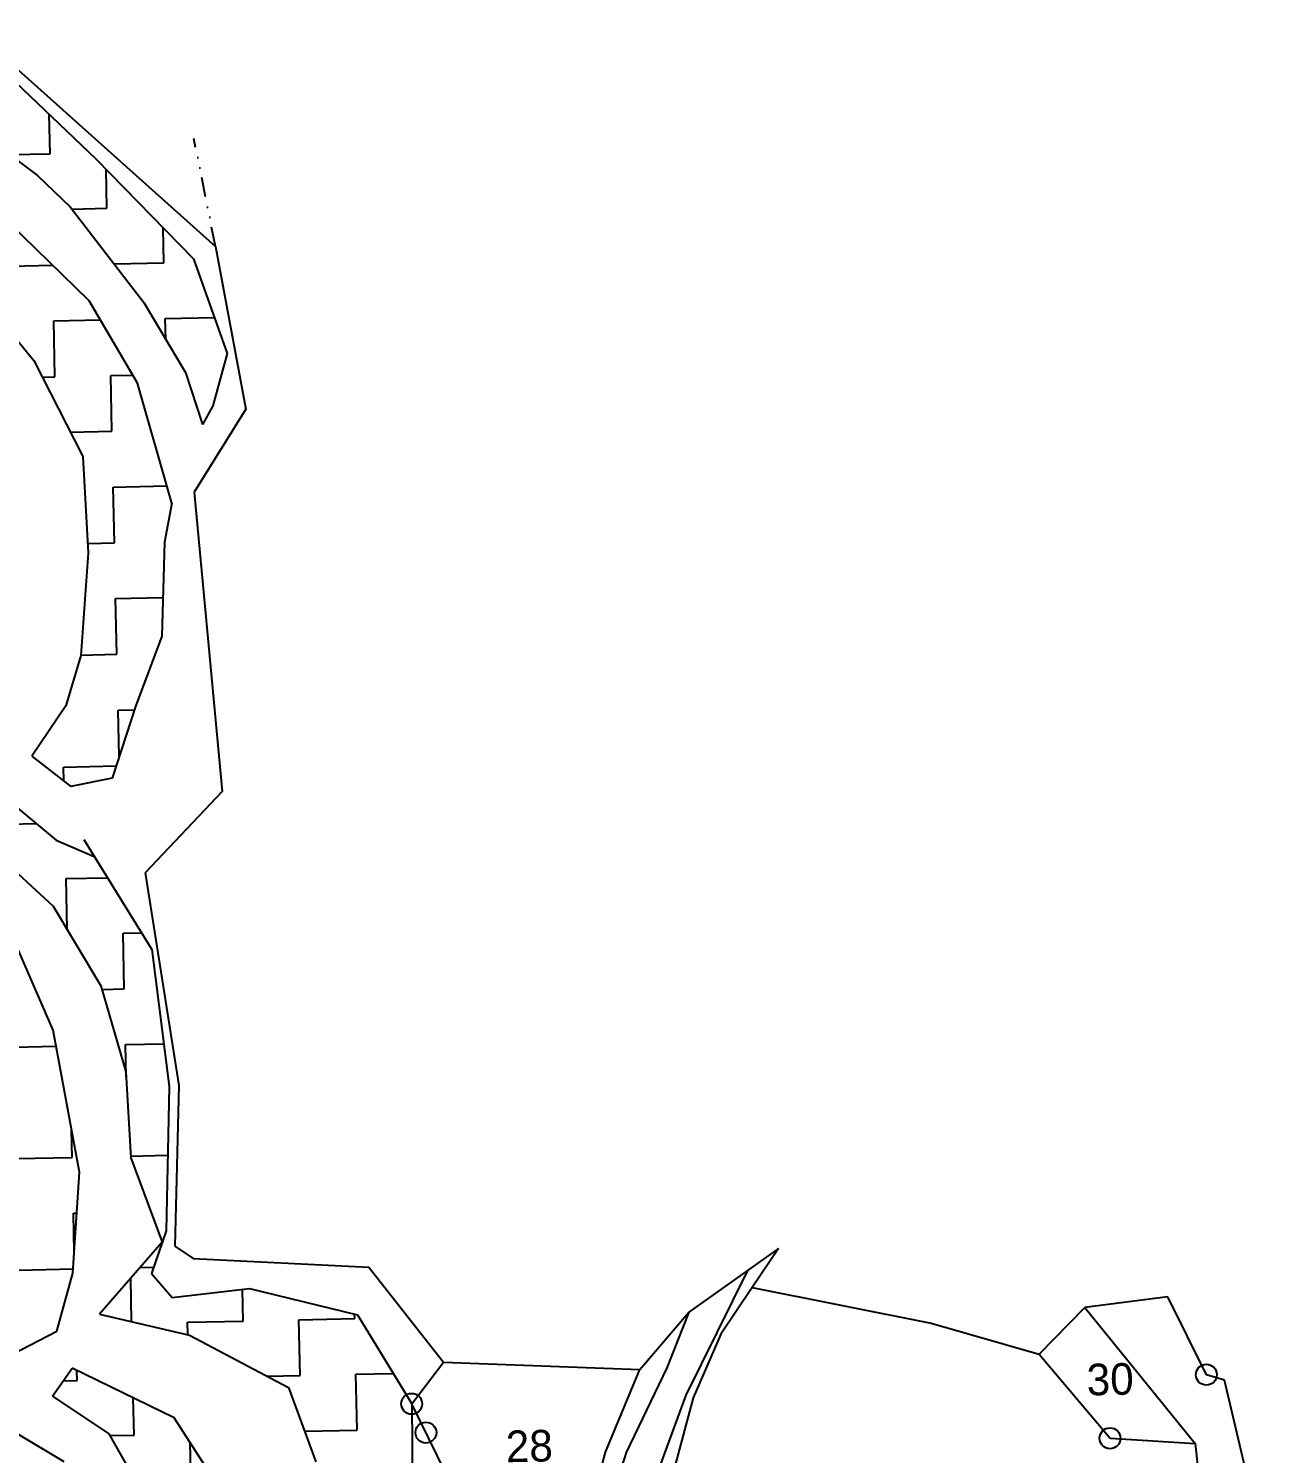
# Model space of a CAD drawing. Header units: metres. Extents: x 307416 to 309442, y 1927193 to 1928840.
# Drawn here: x 308931.3 to 309245.1, y 1928275.8 to 1928634.3 of the extents above; entities that cross this region are included whole.
import ezdxf

# ---------------------------------------------------------------- set-up
doc = ezdxf.new("R2010")
doc.units = ezdxf.units.M
doc.linetypes.add('DIVIDE', pattern=[1.25, 0.5, -0.25, 0, -0.25, 0, -0.25])
for name, color, linetype in [('LINE_WATER', 4, 'Continuous'), ('OFF', 1, 'Continuous'), ('POLY_HATCH', 12, 'Continuous'), ('POLY_PARCEL', 6, 'Continuous'), ('POLY_ROAD', 30, 'Continuous'), ('POLY_WATER', 4, 'Continuous'), ('TEXT_PARCEL', 7, 'Continuous'), ('V_BOUND_LINE', 7, 'Continuous'), ('V_DIVIDE_LINE', 7, 'DIVIDE')]:
    doc.layers.add(name, color=color, linetype=linetype)
doc.styles.add('TEXT_MAP', font='')
doc.styles.get('TEXT_MAP').set_extended_font_data('Kruti Dev 050')

msp = doc.modelspace()

# ---------------------------------------------------------------- linework, layer by layer
for centre in [(309227.67, 1928295.61), (309027.74, 1928288.28), (309031.32, 1928281.04), (309203.43, 1928279.61)]:
    msp.add_circle(centre, 2.63)
at = {"layer": 'LINE_WATER'}
for p, q in [((309096.76, 1928290.46), (309112.42, 1928321.97)), ((309097.5, 1928311.36), (309091.9, 1928297.32)), ((309091.9, 1928297.32), (309081.68, 1928275.99)), ((309089.94, 1928271.75), (309096.76, 1928290.46)), ((309081.68, 1928275.99), (309072, 1928245.11))]:
    msp.add_line(p, q, dxfattribs=at)
at = {"layer": 'OFF'}
for p, q in [((309120.01, 1928327.37), (309097.5, 1928311.36)), ((309217.98, 1928315.16), (309197.08, 1928312.48)), ((309185.63, 1928300.74), (309197.08, 1928312.48))]:
    msp.add_line(p, q, dxfattribs=at)
at = {"layer": 'POLY_HATCH'}
for p, q in [((308924.39, 1928624.3), (308948.24, 1928601.51)), ((308901.56, 1928621.21), (308933.59, 1928597.29)), ((308948.24, 1928601.51), (308972.82, 1928576.36)), ((308933.59, 1928597.29), (308941.84, 1928589.4)), ((308946.57, 1928565.78), (308921.81, 1928589.86)), ((308941.84, 1928589.4), (308960.37, 1928565.32)), ((308972.82, 1928576.36), (308981.35, 1928552.55)), ((308958.74, 1928545.05), (308946.57, 1928565.78)), ((308960.37, 1928565.32), (308970.85, 1928547.78)), ((308925.24, 1928559.9), (308932.71, 1928550.78)), ((308932.71, 1928550.78), (308945.01, 1928526.58)), ((308981.35, 1928552.55), (308977.73, 1928539.37)), ((308970.85, 1928547.78), (308975.08, 1928534.69)), ((308967.35, 1928514.88), (308958.74, 1928545.05)), ((308977.73, 1928539.37), (308975.08, 1928534.69)), ((308945.01, 1928526.58), (308946.36, 1928502.39)), ((308967.35, 1928514.88), (308965.54, 1928505.06)), ((308965.54, 1928505.06), (308964.87, 1928481.39)), ((308946.36, 1928502.39), (308944.51, 1928476.51)), ((308964.87, 1928481.39), (308958.27, 1928463.72)), ((308944.51, 1928476.51), (308940.75, 1928463.91)), ((308940.75, 1928463.91), (308932.14, 1928451.2)), ((308958.27, 1928463.72), (308952.37, 1928445.72)), ((308932.14, 1928451.2), (308942.02, 1928443.62)), ((308922.44, 1928443.3), (308938.31, 1928430.09)), ((308952.37, 1928445.72), (308942.02, 1928443.62)), ((308910.46, 1928438.46), (308937.53, 1928413.45)), ((308938.31, 1928430.09), (308947.85, 1928425.99)), ((308945.21, 1928430.25), (308962.35, 1928402.55)), ((308937.53, 1928413.45), (308949.57, 1928393.44)), ((308937.52, 1928382.32), (308927.59, 1928405.28)), ((308962.35, 1928402.55), (308966.69, 1928368.1)), ((308949.57, 1928393.44), (308955.84, 1928371.84)), ((308944.14, 1928346.53), (308937.52, 1928382.32)), ((308955.84, 1928371.84), (308957.05, 1928350.14)), ((308966.69, 1928368.1), (308965.96, 1928331.83)), ((308957.05, 1928350.14), (308964.98, 1928328.95)), ((308942.52, 1928321.14), (308944.14, 1928346.53)), ((308965.96, 1928331.83), (308962.28, 1928321.03)), ((308964.98, 1928328.95), (308949.22, 1928310.85)), ((308938.5, 1928306.56), (308942.52, 1928321.14)), ((308962.28, 1928321.03), (308967.5, 1928315)), ((308967.5, 1928315), (308986.97, 1928317.3)), ((308986.97, 1928317.3), (309014.14, 1928310.69)), ((308949.22, 1928310.85), (308971.8, 1928305.56)), ((309014.14, 1928310.69), (309027.74, 1928288.28)), ((308927.3, 1928300.74), (308938.5, 1928306.56)), ((308971.8, 1928305.56), (308996.72, 1928292.35)), ((308937.35, 1928290.22), (308942.33, 1928297.23)), ((308967.96, 1928284.76), (308942.33, 1928297.23)), ((308996.72, 1928292.35), (309003.66, 1928273.67)), ((308937.35, 1928290.22), (308951.57, 1928280.72)), ((308983.71, 1928260.48), (308967.96, 1928284.76)), ((309027.74, 1928288.28), (309027.95, 1928266.64)), ((308927.89, 1928281.16), (308940.21, 1928273.79)), ((308951.57, 1928280.72), (308964.7, 1928257.66))]:
    msp.add_line(p, q, dxfattribs=at)
at = {"layer": 'POLY_HATCH', "linetype": 'Continuous'}
for p, q in [((308936.74, 1928602.79), (308936.52, 1928612.7)), ((308926.53, 1928602.57), (308936.74, 1928602.79)), ((308951.08, 1928589.07), (308950.87, 1928598.82)), ((308942.24, 1928588.88), (308951.08, 1928589.07)), ((308965.42, 1928575.36), (308965.23, 1928584.12)), ((308952.86, 1928575.08), (308965.42, 1928575.36)), ((308923.33, 1928574.43), (308937.36, 1928574.74)), ((308937.67, 1928560.71), (308949.4, 1928560.97)), ((308965.73, 1928561.33), (308978.11, 1928561.6)), ((308965.85, 1928556.15), (308965.73, 1928561.33)), ((308937.98, 1928546.68), (308937.67, 1928560.71)), ((308934.83, 1928546.61), (308937.98, 1928546.68)), ((308952.01, 1928546.99), (308957.53, 1928547.11)), ((308952.32, 1928532.96), (308952.01, 1928546.99)), ((308941.89, 1928532.73), (308952.32, 1928532.96)), ((308952.63, 1928518.93), (308966.11, 1928519.23)), ((308952.94, 1928504.9), (308952.63, 1928518.93)), ((308946.23, 1928504.75), (308952.94, 1928504.9)), ((308953.26, 1928490.87), (308965.14, 1928491.13)), ((308953.57, 1928476.84), (308953.26, 1928490.87)), ((308944.52, 1928476.64), (308953.57, 1928476.84)), ((308939.79, 1928462.5), (308939.85, 1928462.5)), ((308939.85, 1928462.5), (308939.84, 1928462.58)), ((308953.88, 1928462.81), (308958.01, 1928462.9)), ((308954.13, 1928451.11), (308953.88, 1928462.81)), ((308940.16, 1928448.47), (308953.37, 1928448.77)), ((308940.23, 1928444.99), (308940.16, 1928448.47)), ((308926.44, 1928434.13), (308933.27, 1928434.28)), ((308940.78, 1928420.41), (308951.15, 1928420.64)), ((308941.06, 1928407.58), (308940.78, 1928420.41)), ((308955.12, 1928406.7), (308959.72, 1928406.8)), ((308955.43, 1928392.67), (308955.12, 1928406.7)), ((308949.83, 1928392.54), (308955.43, 1928392.67)), ((308927.68, 1928378.02), (308938.27, 1928378.25)), ((308955.74, 1928378.64), (308965.34, 1928378.85)), ((308955.92, 1928370.49), (308955.74, 1928378.64)), ((308942.33, 1928350.27), (308942.18, 1928357.12)), ((308928.3, 1928349.96), (308942.33, 1928350.27)), ((308957.02, 1928350.59), (308966.34, 1928350.8)), ((308942.64, 1928336.24), (308943.48, 1928336.26)), ((308942.86, 1928326.39), (308942.64, 1928336.24)), ((308928.92, 1928321.9), (308942.59, 1928322.2)), ((308959.43, 1928322.58), (308962.83, 1928322.65)), ((308957.28, 1928308.96), (308957.04, 1928319.83)), ((308985.35, 1928309.11), (308985.17, 1928317.09)), ((309013.41, 1928309.73), (309013.38, 1928310.87)), ((308971.32, 1928308.8), (308985.35, 1928309.11)), ((308971.39, 1928305.66), (308971.32, 1928308.8)), ((308999.38, 1928309.42), (309013.41, 1928309.73)), ((308999.69, 1928295.39), (308999.38, 1928309.42)), ((308943.57, 1928294.15), (308943.52, 1928296.66)), ((309013.72, 1928295.7), (309023.11, 1928295.91)), ((309014.03, 1928281.68), (309013.72, 1928295.7)), ((308940.09, 1928294.08), (308943.57, 1928294.15)), ((308991.33, 1928295.21), (308999.69, 1928295.39)), ((308957.91, 1928280.43), (308957.7, 1928289.75)), ((309000.8, 1928281.38), (309014.03, 1928281.68)), ((308951.82, 1928280.3), (308957.91, 1928280.43)), ((308972.25, 1928266.71), (308971.99, 1928278.56))]:
    msp.add_line(p, q, dxfattribs=at)
at = {"layer": 'POLY_PARCEL'}
for p, q in [((309185.63, 1928300.74), (309203.43, 1928279.61)), ((309027.74, 1928288.28), (309035.78, 1928298.78)), ((309036.36, 1928270.81), (309027.74, 1928288.28)), ((309203.43, 1928279.61), (309224.89, 1928278.33))]:
    msp.add_line(p, q, dxfattribs=at)
at = {"layer": 'POLY_ROAD'}
for p, q in [((309197.08, 1928312.48), (309224.89, 1928278.33)), ((309224.89, 1928278.33), (309227.42, 1928253.96))]:
    msp.add_line(p, q, dxfattribs=at)
at = {"layer": 'POLY_WATER'}
for p, q in [((309120.01, 1928327.37), (309113.4, 1928317.55)), ((309113.4, 1928317.55), (309105.48, 1928305.77)), ((309085.17, 1928296.89), (309097.5, 1928311.36)), ((309105.48, 1928305.77), (309098.52, 1928289.81)), ((309076.54, 1928276.13), (309085.17, 1928296.89)), ((309098.52, 1928289.81), (309089.16, 1928254.75)), ((309067.97, 1928244.73), (309076.54, 1928276.13))]:
    msp.add_line(p, q, dxfattribs=at)
at = {"layer": 'V_BOUND_LINE'}
for p, q in [((308917.07, 1928634.29), (308978.4, 1928579.45)), ((308978.4, 1928579.45), (308986.04, 1928538.54)), ((308986.04, 1928538.54), (308973.03, 1928517.64)), ((308973.03, 1928517.64), (308980.06, 1928442.37)), ((308980.06, 1928442.37), (308960.7, 1928421.88)), ((308960.7, 1928421.88), (308969.18, 1928368.34)), ((308969.18, 1928368.34), (308968.14, 1928327.93)), ((308968.14, 1928327.93), (308972.75, 1928324.87)), ((308972.75, 1928324.87), (309016.96, 1928322.69)), ((309016.96, 1928322.69), (309035.78, 1928298.78)), ((309113.4, 1928317.55), (309158.43, 1928308.61)), ((309227.67, 1928295.61), (309217.98, 1928315.16)), ((309158.43, 1928308.61), (309185.63, 1928300.74)), ((309035.78, 1928298.78), (309085.17, 1928296.89)), ((309232.27, 1928294.19), (309227.67, 1928295.61)), ((309245.07, 1928239.85), (309232.27, 1928294.19))]:
    msp.add_line(p, q, dxfattribs=at)
at = {"layer": 'V_DIVIDE_LINE', "ltscale": 10}
msp.add_line((308978.4, 1928579.45), (308972.92, 1928606.63), dxfattribs=at)

# ---------------------------------------------------------------- texts
at = {"layer": 'TEXT_PARCEL', "style": 'TEXT_MAP'}
for s, p in [('30', (309197.64, 1928290.36)), ('28', (309051.5, 1928273.56))]:
    msp.add_text(s, height=7.955, rotation=1.2674, dxfattribs=at).set_placement(p)

doc.saveas('drawing.dxf')
